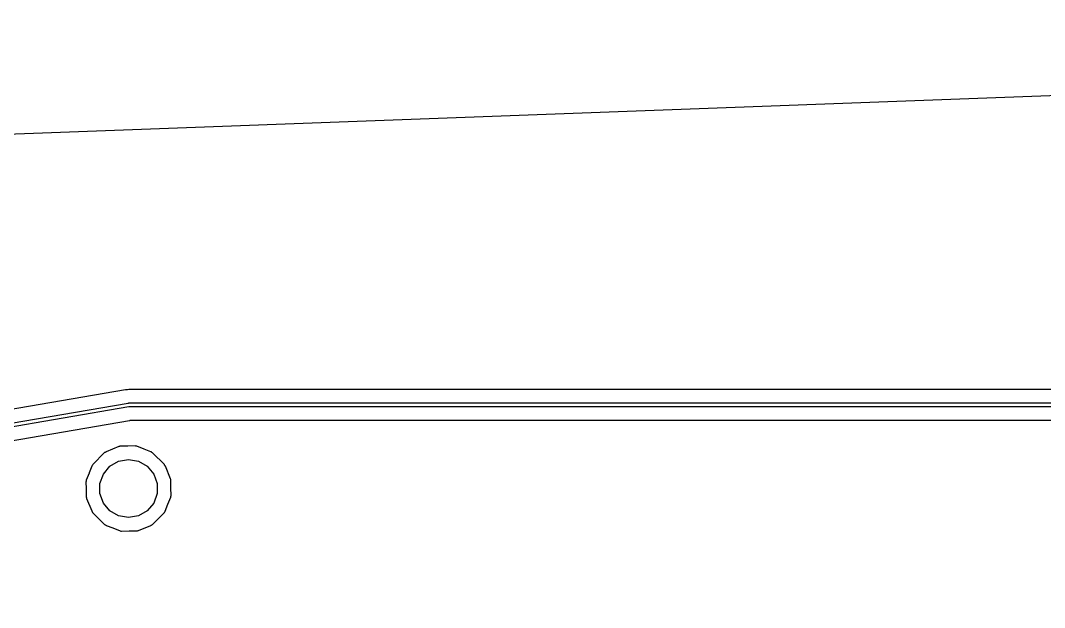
# Model space of a CAD drawing. Extents: x 57 to 229, y -152 to -26.
# Drawn here: x 112.1 to 151, y -48.33 to -26.04 of the extents above; entities that cross this region are included whole.
import ezdxf

# ---------------------------------------------------------------- set-up
doc = ezdxf.new("R2010")
doc.units = 0
doc.header["$MEASUREMENT"] = 0
doc.layers.add('BLACK', color=7, linetype='CONTINUOUS')

msp = doc.modelspace()

# ---------------------------------------------------------------- linework, layer by layer
at = {"layer": 'Black'}
for p, q in [((56.638, -32.3805), (228.468, -26.0399)), ((116.218, -40.057), (116.17, -40.0664)), ((210.807, -40.057), (116.218, -40.057)), ((116.094, -40.0675), (71.6688, -47.6833)), ((116.142, -40.0688), (116.094, -40.0675)), ((116.156, -40.0667), (116.142, -40.0688)), ((116.17, -40.0664), (116.156, -40.0667)), ((71.7423, -48.1861), (116.192, -40.5661)), ((116.211, -40.715), (71.7786, -48.332)), ((116.192, -40.5661), (116.199, -40.5661)), ((116.199, -40.5661), (116.205, -40.565)), ((116.205, -40.565), (210.82, -40.565)), ((210.813, -40.715), (116.211, -40.715)), ((103.547, -43.4014), (116.244, -41.2248)), ((116.244, -41.2248), (116.255, -41.2249)), ((116.255, -41.2249), (116.265, -41.223)), ((116.265, -41.223), (210.75, -41.223)), ((115.831, -42.2183), (115.354, -42.4158)), ((115.838, -42.2181), (115.831, -42.2183)), ((115.839, -42.2181), (115.838, -42.218)), ((115.838, -42.218), (115.838, -42.2181)), ((115.86, -42.2135), (115.839, -42.2181)), ((115.881, -42.209), (115.86, -42.2135)), ((115.882, -42.2086), (115.881, -42.2087)), ((115.881, -42.2087), (115.881, -42.209)), ((115.887, -42.2067), (115.882, -42.2086)), ((116.177, -42.207), (115.887, -42.2067)), ((116.179, -42.2066), (116.177, -42.207)), ((116.182, -42.2069), (116.179, -42.2066)), ((116.472, -42.1974), (116.182, -42.2069)), ((116.477, -42.1991), (116.472, -42.1974)), ((116.477, -42.1992), (116.477, -42.1991)), ((116.478, -42.1996), (116.477, -42.1992)), ((116.499, -42.2033), (116.478, -42.1996)), ((116.52, -42.2073), (116.499, -42.2033)), ((116.521, -42.2072), (116.52, -42.2073)), ((116.521, -42.2073), (116.521, -42.2072)), ((116.526, -42.2073), (116.521, -42.2073)), ((116.795, -42.3188), (116.526, -42.2073)), ((116.797, -42.3193), (116.795, -42.3188)), ((116.799, -42.3204), (116.797, -42.3193)), ((117.057, -42.4176), (116.799, -42.3204)), ((115.295, -42.451), (114.843, -42.903)), ((115.314, -42.4433), (115.295, -42.451)), ((115.319, -42.4399), (115.314, -42.4433)), ((115.325, -42.4379), (115.319, -42.4399)), ((115.338, -42.4281), (115.325, -42.4379)), ((115.351, -42.4197), (115.338, -42.4281)), ((115.354, -42.4158), (115.351, -42.4197)), ((115.495, -42.9691), (115.827, -42.7774)), ((115.827, -42.7774), (116.205, -42.7108)), ((116.205, -42.7108), (116.583, -42.7774)), ((116.583, -42.7774), (116.915, -42.9691)), ((117.059, -42.4202), (117.057, -42.4176)), ((117.072, -42.4287), (117.059, -42.4202)), ((117.085, -42.4386), (117.072, -42.4287)), ((117.091, -42.4405), (117.085, -42.4386)), ((117.096, -42.4439), (117.091, -42.4405)), ((117.117, -42.4526), (117.096, -42.4439)), ((117.569, -42.9053), (117.117, -42.4526)), ((114.808, -42.963), (114.71, -43.2212)), ((114.81, -42.961), (114.808, -42.963)), ((114.819, -42.9476), (114.81, -42.961)), ((114.829, -42.9352), (114.819, -42.9476)), ((114.831, -42.9292), (114.829, -42.9352)), ((114.834, -42.9239), (114.831, -42.9292)), ((114.843, -42.903), (114.834, -42.9239)), ((115.249, -43.2629), (115.495, -42.9691)), ((116.915, -42.9691), (117.161, -43.2629)), ((117.577, -42.9239), (117.569, -42.9053)), ((117.58, -42.9293), (117.577, -42.9239)), ((117.582, -42.9354), (117.58, -42.9293)), ((117.592, -42.9478), (117.582, -42.9354)), ((117.6, -42.9611), (117.592, -42.9478)), ((117.604, -42.9641), (117.6, -42.9611)), ((117.802, -43.4408), (117.604, -42.9641)), ((114.589, -43.5432), (114.587, -43.5477)), ((114.587, -43.5477), (114.597, -43.8384)), ((114.59, -43.542), (114.589, -43.5426)), ((114.589, -43.5426), (114.589, -43.5432)), ((114.593, -43.5209), (114.59, -43.542)), ((114.597, -43.4999), (114.593, -43.5209)), ((114.709, -43.2252), (114.597, -43.4937)), ((114.597, -43.4937), (114.597, -43.4986)), ((114.597, -43.4986), (114.597, -43.4992)), ((114.597, -43.4992), (114.597, -43.4999)), ((114.71, -43.2212), (114.709, -43.2231)), ((114.709, -43.2231), (114.709, -43.2252)), ((115.118, -43.6233), (115.249, -43.2629)), ((117.161, -43.2629), (117.292, -43.6233)), ((117.802, -43.4477), (117.802, -43.4408)), ((117.802, -43.4484), (117.802, -43.4477)), ((117.802, -43.449), (117.802, -43.4484)), ((117.807, -43.4699), (117.802, -43.449)), ((117.811, -43.4909), (117.807, -43.4699)), ((117.811, -43.4915), (117.811, -43.4909)), ((117.811, -43.4921), (117.811, -43.4915)), ((117.813, -43.4965), (117.811, -43.4921)), ((117.813, -43.5265), (117.813, -43.4965)), ((117.813, -43.7874), (117.813, -43.5265)), ((117.813, -43.5265), (117.813, -43.5265)), ((117.813, -43.5265), (117.813, -43.5265)), ((114.597, -43.8384), (114.597, -43.8405)), ((114.597, -43.8405), (114.597, -43.8426)), ((114.597, -43.8426), (114.597, -44.1334)), ((115.118, -44.0067), (115.118, -43.6233)), ((117.292, -43.6233), (117.292, -44.0067)), ((117.813, -43.7895), (117.813, -43.7874)), ((117.813, -43.7916), (117.813, -43.7895)), ((117.823, -44.0823), (117.813, -43.7916)), ((114.597, -44.1334), (114.599, -44.1379)), ((114.599, -44.1379), (114.599, -44.1385)), ((114.599, -44.1385), (114.599, -44.1391)), ((114.599, -44.1391), (114.603, -44.1601)), ((114.603, -44.1601), (114.608, -44.181)), ((114.608, -44.181), (114.608, -44.1816)), ((114.608, -44.1816), (114.608, -44.1823)), ((114.608, -44.1823), (114.608, -44.1892)), ((114.608, -44.1892), (114.806, -44.6659)), ((115.249, -44.3671), (115.118, -44.0067)), ((117.292, -44.0067), (117.161, -44.3671)), ((117.701, -44.4048), (117.813, -44.1363)), ((117.813, -44.1301), (117.817, -44.1091)), ((117.813, -44.1308), (117.813, -44.1301)), ((117.813, -44.1314), (117.813, -44.1308)), ((117.813, -44.1363), (117.813, -44.1314)), ((117.817, -44.1091), (117.82, -44.088)), ((117.82, -44.088), (117.821, -44.0874)), ((117.821, -44.0868), (117.823, -44.0823)), ((117.821, -44.0874), (117.821, -44.0868)), ((114.806, -44.6659), (114.81, -44.6689)), ((114.81, -44.6689), (114.818, -44.6822)), ((114.818, -44.6822), (114.828, -44.6946)), ((114.828, -44.6946), (114.83, -44.7007)), ((114.83, -44.7007), (114.833, -44.7061)), ((114.833, -44.7061), (114.841, -44.7247)), ((114.841, -44.7247), (115.293, -45.1774)), ((115.495, -44.6609), (115.249, -44.3671)), ((115.827, -44.8526), (115.495, -44.6609)), ((116.915, -44.6609), (116.583, -44.8526)), ((117.161, -44.3671), (116.915, -44.6609)), ((117.115, -45.179), (117.567, -44.727)), ((117.567, -44.727), (117.576, -44.7061)), ((117.576, -44.7061), (117.579, -44.7008)), ((117.579, -44.7008), (117.581, -44.6948)), ((117.581, -44.6948), (117.591, -44.6824)), ((117.591, -44.6824), (117.6, -44.669)), ((117.6, -44.669), (117.602, -44.667)), ((117.602, -44.667), (117.7, -44.4088)), ((117.7, -44.4088), (117.701, -44.4069)), ((117.701, -44.4069), (117.701, -44.4048)), ((116.205, -44.9192), (115.827, -44.8526)), ((116.583, -44.8526), (116.205, -44.9192)), ((115.293, -45.1774), (115.314, -45.1861)), ((115.314, -45.1861), (115.319, -45.1895)), ((115.319, -45.1895), (115.325, -45.1914)), ((115.325, -45.1914), (115.338, -45.2013)), ((115.338, -45.2013), (115.351, -45.2098)), ((115.351, -45.2098), (115.353, -45.2124)), ((115.353, -45.2124), (115.611, -45.3096)), ((115.611, -45.3096), (115.613, -45.3107)), ((115.613, -45.3107), (115.615, -45.3112)), ((115.615, -45.3112), (115.884, -45.4227)), ((115.884, -45.4227), (115.889, -45.4227)), ((115.889, -45.4227), (115.889, -45.4228)), ((115.889, -45.4228), (115.89, -45.4227)), ((115.89, -45.4227), (115.911, -45.4267)), ((115.911, -45.4267), (115.932, -45.4304)), ((115.932, -45.4304), (115.933, -45.4308)), ((115.933, -45.4308), (115.933, -45.4309)), ((115.933, -45.4309), (115.938, -45.4326)), ((115.938, -45.4326), (116.228, -45.4231)), ((116.228, -45.4231), (116.23, -45.4234)), ((116.23, -45.4234), (116.233, -45.423)), ((116.233, -45.423), (116.523, -45.4233)), ((116.523, -45.4233), (116.528, -45.4214)), ((116.528, -45.4214), (116.529, -45.4213)), ((116.529, -45.421), (116.55, -45.4165)), ((116.529, -45.4213), (116.529, -45.421)), ((116.55, -45.4165), (116.571, -45.4119)), ((116.571, -45.4119), (116.572, -45.412)), ((116.572, -45.4119), (116.579, -45.4117)), ((116.572, -45.412), (116.572, -45.4119)), ((116.579, -45.4117), (117.056, -45.2142)), ((117.056, -45.2142), (117.059, -45.2103)), ((117.059, -45.2103), (117.072, -45.2019)), ((117.072, -45.2019), (117.085, -45.1921)), ((117.085, -45.1921), (117.091, -45.1901)), ((117.091, -45.1901), (117.096, -45.1867)), ((117.096, -45.1867), (117.115, -45.179))]:
    msp.add_line(p, q, dxfattribs=at)

doc.saveas('drawing.dxf')
